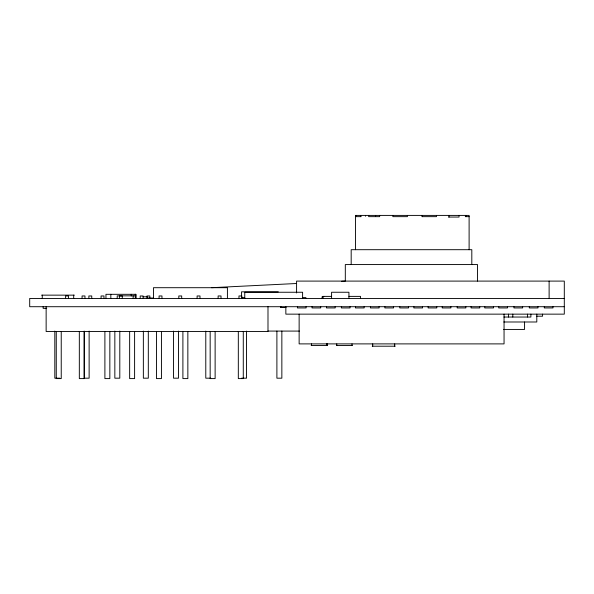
<?xml version="1.0" encoding="UTF-8"?>
<svg xmlns="http://www.w3.org/2000/svg" width="594" height="594" viewBox="0 0 594 594"><rect width="100%" height="100%" fill="white"/><g stroke="black" fill="none" stroke-linecap="round" stroke-linejoin="round"><path stroke-width="0.89" d="M211.516 287.704L296.406 283.509M341.624 281.274L345.314 281.096L345.314 264.568L477.524 264.568L477.524 281.096M361.197 216.647L356.177 216.647L356.177 215.407M421.926 216.647L436.456 216.647L436.456 215.407M465.265 216.647L469.111 216.647M448.529 217.055L459.043 217.055L459.043 215.407M278.296 291.832L241.528 291.832L241.528 298.448M41.61 295.144L74.347 295.144M135.692 295.842L117.211 295.842L117.211 298.448M331.586 296.384L322.891 296.384L322.891 298.448M348.93 296.384L360.499 296.384L360.499 298.448M143.087 296.792L147.564 296.792L147.564 298.448M323.804 296.792L322.082 296.792L322.082 298.448M244.758 297.616L242.285 297.616L242.285 298.448M302.598 297.616L305.903 297.616L305.903 298.448M153.512 298.032L147.253 298.032L147.267 298.448M564.3 298.448L29.7 298.448L29.7 306.712L564.3 306.712M286.011 307.536L280.65 307.536L280.65 306.712M46.718 308.36L43.139 308.36L43.139 306.712M536.798 316.208L542.582 316.208L542.582 314.144M503.898 317.04L530.888 317.04L530.888 314.144M503.801 321.993L536.798 321.993L536.798 314.144M503.645 329.432L524.569 329.432L524.569 321.993M267.857 331.081L299.398 331.081M311.145 345.493L327.391 345.493L327.391 343.889M336.449 345.493L352.331 345.493M372.26 346.205L395.173 346.205M59.771 378.185L54.811 378.185L54.811 331.081M210.736 378.185L205.784 378.185L205.784 331.081M241.595 378.185L246.555 378.185L246.555 331.081M552.977 306.712L552.977 307.944L544.297 307.944L544.297 306.712M549.116 281.096L549.116 298.448M537.971 306.712L537.971 307.944L529.299 307.944L529.299 306.712M527.479 314.144L527.479 317.04M522.638 306.712L522.638 307.944L513.959 307.944L513.959 306.712M512.8 314.144L512.8 317.04M508.509 314.144L508.509 317.04M507.439 306.712L507.439 307.944L498.767 307.944L498.767 306.712M504.054 314.144L504.054 343.889L299.138 343.889L299.138 314.144M493.458 306.712L493.458 307.944L484.786 307.944L484.786 306.712M479.752 306.712L479.752 307.944L471.079 307.944L471.079 306.712M471.814 264.568L471.814 249.695L351.18 249.695L351.18 264.568M469.111 249.695L469.111 215.407L355.509 215.407L355.509 249.695M465.904 215.407L465.904 216.647M465.852 306.712L465.852 307.944L457.18 307.944L457.18 306.712M450.891 306.712L450.891 307.944L442.218 307.944L442.218 306.712M448.997 215.407L448.997 217.055M436.798 306.712L436.798 307.944L428.126 307.944L428.126 306.712M422.549 306.712L422.549 307.944L413.87 307.944L413.87 306.712M422.26 215.407L422.26 216.647M408.464 306.712L408.464 307.944L399.792 307.944L399.792 306.712M407.395 215.407L407.395 216.647L392.864 216.647L392.864 215.407M394.713 343.889L394.713 346.205M393.562 306.712L393.562 307.944L384.89 307.944L384.89 306.712M379.655 215.407L379.655 216.647L368.674 216.647L368.674 215.407M379.106 306.712L379.106 307.944L370.433 307.944L370.433 306.712M375.623 215.407L375.623 216.231M372.72 343.889L372.72 346.205M365.577 215.407L365.577 216.231M364.144 306.712L364.144 307.944L355.464 307.944L355.464 306.712M360.662 215.407L360.662 216.647M352.012 343.889L352.012 345.493M350.052 306.712L350.052 307.944L341.372 307.944L341.372 306.712M348.93 298.448L348.93 292.248L331.586 292.248L331.586 298.448M336.768 343.889L336.768 345.493M335.172 306.712L335.172 307.944L326.492 307.944L326.492 306.712M326.811 343.889L326.811 345.493M326.707 343.889L326.707 345.493M320.715 306.712L320.715 307.944L312.043 307.944L312.043 306.712M311.464 343.889L311.464 345.493M306.096 306.712L306.096 307.944L297.423 307.944L297.423 306.712M302.598 298.448L302.598 292.248L244.758 292.248L244.758 298.448M296.584 292.968L296.584 281.096L564.3 281.096L564.3 314.144L285.848 314.144L285.848 306.712M281.853 331.081L281.853 378.185L276.893 378.185L276.893 331.081M280.888 306.712L280.888 307.536M267.991 306.712L267.991 331.497L46.139 331.497L46.139 306.712M243.28 331.497L243.28 378.593L238.32 378.593L238.32 331.497M241.847 298.448L241.847 295.968L238.959 295.968L238.959 298.448M227.413 298.448L227.413 287.704L153.467 287.704L153.497 298.448M221.013 298.448L221.013 295.968L218.124 295.968L218.124 298.448M215.125 331.497L215.125 378.593L210.165 378.593L210.165 331.497M199.992 298.448L199.992 295.968L197.104 295.968L197.104 298.448M187.853 331.497L187.853 378.593L182.9 378.593L182.9 331.497M181.697 298.448L181.697 295.968L178.801 295.968L178.801 298.448M178.49 331.081L178.49 378.185L173.537 378.185L173.537 331.081M161.969 298.448L161.969 295.968L159.081 295.968L159.081 298.448M161.434 331.497L161.434 378.593L156.474 378.593L156.474 331.497M149.851 298.448L149.851 295.968L146.956 295.968L146.956 297.616M148.314 331.081L148.314 378.185L143.354 378.185L143.354 331.081M143.102 298.448L143.102 295.968L140.206 295.968L140.206 298.448M135.974 298.448L135.974 294.312L105.955 294.312L105.955 298.448M135.699 294.312L135.692 298.448M135.291 294.312L135.291 298.448M134.6 331.497L134.6 378.593L129.648 378.593L129.648 331.497M133.145 295.842L133.145 298.448M131.259 294.312L131.259 295.968M122.29 298.448L122.29 295.968L119.401 295.968L119.401 298.448M119.802 331.081L119.802 378.185L114.842 378.185L114.842 331.081M110.833 294.312L110.833 298.448M109.845 331.497L109.845 378.593L104.893 378.593L104.893 331.497M103.965 298.448L103.965 295.968L101.069 295.968L101.069 298.448M91.751 298.448L91.751 295.968L88.862 295.968L88.862 298.448M89.13 331.081L89.13 378.185L84.17 378.185L84.17 331.081M84.964 298.448L84.964 295.968L82.069 295.968L82.069 298.448M84.289 331.497L84.289 378.593L79.329 378.593L79.329 331.497M73.693 295.144L73.693 298.448M68.473 298.448L68.473 295.968L65.578 295.968L65.578 298.448M61.234 331.497L61.234 378.593L56.274 378.593L56.274 331.497M42.263 295.144L42.263 298.448"/></g></svg>
